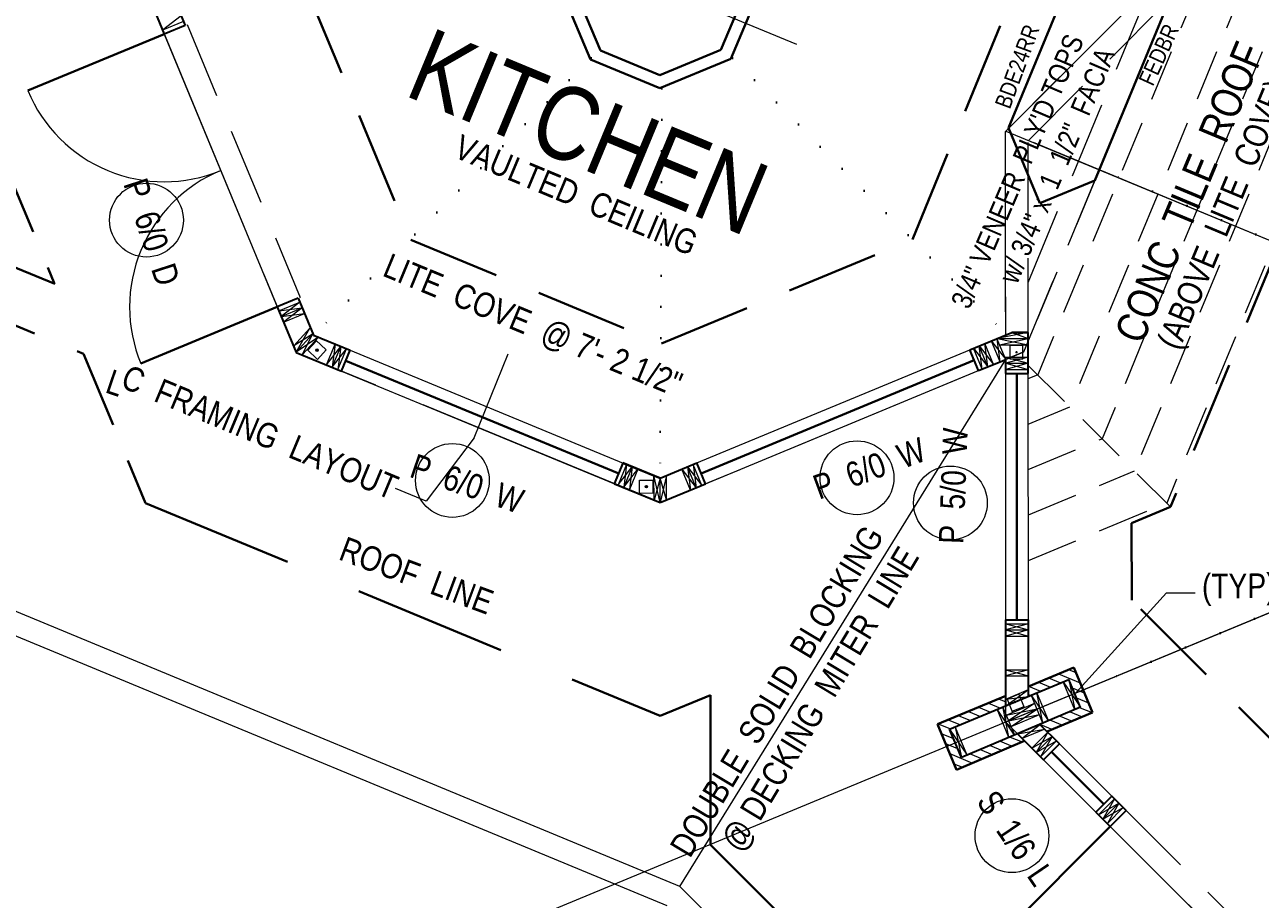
# Model space of a CAD drawing. Header units: inches. Extents: x 913 to 4010, y 85 to 6286.
# Drawn here: x 2435.7 to 2736.9, y 1679.6 to 1892.7 of the extents above; entities that cross this region are included whole.
import ezdxf

# ---------------------------------------------------------------- set-up
doc = ezdxf.new("R2010")
doc.units = ezdxf.units.IN
doc.header["$MEASUREMENT"] = 0
for name, pattern in [('ACAD_ISO07W100', [3, 0, -3]), ('CENTER', [2, 1.25, -0.25, 0.25, -0.25]), ('HIDDEN', [0.375, 0.25, -0.125])]:
    doc.linetypes.add(name, pattern=pattern)
for name, color, linetype, lineweight in [('BALCONY', 7, 'Continuous', 9), ('DOORS', 7, 'Continuous', 30), ('FOUNDATION', 7, 'HIDDEN', 20), ('GRID', 1, 'CENTER', 20), ('LAYOUT', 6, 'Continuous', 9), ('LITE COVE', 7, 'HIDDEN', 30), ('MASONRY', 16, 'HIDDEN', 30), ('ROOF BEAMS', 3, 'HIDDEN', 30), ('ROOFLINE', 7, 'HIDDEN', 30), ('SKYLITES', 3, 'Continuous', 30), ('WALL FRAMING', 7, 'Continuous', 30), ('WINDOWS', 5, 'Continuous', 30)]:
    doc.layers.add(name, color=color, linetype=linetype, lineweight=lineweight)
for name, color, linetype in [('CABINETS', 30, 'HIDDEN'), ('CABTOPS', 30, 'Continuous'), ('LLMASONRY', 12, 'Continuous'), ('TEXT', 250, 'Continuous'), ('WALLS', 5, 'Continuous')]:
    doc.layers.add(name, color=color, linetype=linetype)
doc.styles.add('ARCHENTLTD', font='technical.ttf', dxfattribs={"height": 0.1875})
doc.dimstyles.new('ARCHENTLTD', dxfattribs={"dimscale": 0.05, "dimtxt": 0.1875, "dimasz": 3, "dimexe": 9, "dimexo": 1, "dimgap": 2.5, "dimtad": 0, "dimdec": 1, "dimzin": 1, "dimdsep": 46, "dimlunit": 4, "dimtxsty": 'ARCHENTLTD', "dimblk": 'ARCHTICK', "dimcen": 6, "dimclrd": 256, "dimclre": 256, "dimclrt": 256, "dimaunit": 1, "dimadec": 0, "dimazin": 0, "dimtfac": 1, "dimtdec": 1, "dimtofl": 0, "dimtmove": 1, "dimatfit": 3, "dimldrblk": 'ARCHTICK', "dimfxl": 1, "dimfrac": 2, "dimtolj": 1, "dimtzin": 0, "dimlwd": 9, "dimlwe": 9, "dimarcsym": 0})
pattern_1 = [(337.555994, (-795.0333, -11577.2569), (-0.71583818, -1.73297453), [])]

# ---------------------------------------------------------------- blocks, each defined once
blk = doc.blocks.new('_ArchTick')
at = {"color": 0, "linetype": 'ByBlock', "const_width": 0.15}
blk.add_lwpolyline([(-0.5, -0.5), (0.5, 0.5)], dxfattribs=at)

msp = doc.modelspace()

# ---------------------------------------------------------------- hatches: boundary and pattern name
at = {"layer": 'MASONRY', "lineweight": 9, "ltscale": 75}
h = msp.add_hatch(dxfattribs=at)
h.set_pattern_fill('ANSI31', color=256, scale=15, angle=67.5, style=0)
h.set_pattern_definition(pattern_1)
h.paths.add_polyline_path([(2693.08, 1726.31), (2691.66, 1729.72), (2693.73, 1730.58), (2696.02, 1725.11), (2684.97, 1720.44), (2683.25, 1722.16)])
h.paths.add_polyline_path([(2691.43, 1736.1), (2693.73, 1730.58), (2691.66, 1729.72), (2690.22, 1733.16), (2680.37, 1729.05), (2680.37, 1731.48)])
h = msp.add_hatch(dxfattribs=at)
h.set_pattern_fill('ANSI31', color=256, scale=15, angle=67.5, style=0)
h.set_pattern_definition(pattern_1)
h.paths.add_polyline_path([(2677.73, 1719.9), (2679.45, 1718.18), (2662.83, 1711.16), (2658.2, 1722.23), (2674.87, 1729.19), (2674.87, 1726.75), (2661.15, 1721.02), (2664.03, 1714.11)])
at = {"layer": 'WALL FRAMING', "lineweight": 9, "ltscale": 150}
for points in [[(2507.24, 1813.43, 1), (2506.61, 1813.43, 1)], [(2677.18, 1813.02, -1), (2677.75, 1812.77, -1)], [(2587.55, 1780.16, 1), (2586.92, 1780.16, 1)], [(2677.44, 1727.69, 1), (2676.81, 1727.69, 1)]]:
    msp.add_hatch(color=256, dxfattribs=at).paths.add_polyline_path(points)

# ---------------------------------------------------------------- linework, layer by layer
at = {"layer": 'BALCONY', "lineweight": 20, "ltscale": 50}
for p, q in [((2595.43, 1682.67), (2251.87, 1824.88)), ((2741.8, 1536.46), (2595.43, 1682.67))]:
    msp.add_line(p, q, dxfattribs=at)
at = {"layer": 'BALCONY', "color": 3, "linetype": 'ByBlock', "lineweight": 20, "ltscale": 50}
msp.add_line((2592.32, 1678.01), (2247.66, 1820.67), dxfattribs=at)
at = {"layer": 'CABTOPS', "color": 7, "linetype": 'Continuous', "lineweight": 30, "ltscale": 2.5}
for p, q in [((2686.86, 1895.07), (2675.54, 1867.58)), ((2714.04, 1896.99), (2696.57, 1854.79))]:
    msp.add_line(p, q, dxfattribs=at)
at = {"layer": 'CABTOPS', "color": 7, "linetype": 'Continuous', "lineweight": 30, "ltscale": 1.5}
for p in [(2675.54, 1867.58), (2696.57, 1854.79)]:
    msp.add_line(p, (2683.19, 1849.21), dxfattribs=at)
at = {"layer": 'DOORS', "ltscale": 75}
for p, q in [((2469.69, 1890.46), (2436.43, 1876.67)), ((2464.01, 1810.16), (2497.27, 1823.95)), ((2700.33, 1697.32), (2674.87, 1671.83))]:
    msp.add_line(p, q, dxfattribs=at)
at = {"layer": 'DOORS', "lineweight": 20, "ltscale": 75}
for p, q in [((2469.69, 1890.46), (2497.27, 1823.95)), ((2700.33, 1697.32), (2751.27, 1646.44))]:
    msp.add_line(p, q, dxfattribs=at)
at = {"layer": 'DOORS', "color": 7, "linetype": 'Continuous', "lineweight": 20, "ltscale": 7.5}
for centre in [(2465.37, 1845.1), (2539.95, 1781.66), (2638.59, 1782.31), (2661.36, 1776.18), (2676.36, 1695.09)]:
    msp.add_circle(centre, 9, dxfattribs=at)
at = {"layer": 'DOORS', "lineweight": 9, "ltscale": 75}
for centre, start, end in [((2469.69, 1890.46), 202.5151, 292.5163), ((2497.26, 1823.95), 112.5138, 202.5233)]:
    msp.add_arc(centre, 36, start, end, dxfattribs=at)
at = {"layer": 'FOUNDATION', "color": 7, "linetype": 'Continuous', "lineweight": 9, "ltscale": 25}
msp.add_line((2595.43, 1682.67), (2674.84, 1811.16), dxfattribs=at)
at = {"layer": 'GRID', "ltscale": 50}
for p, q in [((2465.1, 1901.54), (2501.85, 1812.87)), ((2674.81, 1866.74), (2709.91, 1901.88)), ((2715.99, 1901.71), (2679.28, 1813)), ((2674.88, 1722.75), (2674.81, 1866.74)), ((2590.59, 1776.25), (2501.85, 1812.87)), ((2679.28, 1813), (2590.59, 1776.25)), ((2776.76, 1620.97), (2674.88, 1722.75))]:
    msp.add_line(p, q, dxfattribs=at)
at = {"layer": 'GRID', "color": 2, "lineweight": 9, "ltscale": 75}
for p, q in [((2674.89, 1866.75), (3022.59, 1722.86)), ((2674.96, 1722.81), (3022.54, 1866.92))]:
    msp.add_line(p, q, dxfattribs=at)
at = {"layer": 'LAYOUT', "color": 6, "linetype": 'CENTER', "lineweight": 5, "ltscale": 250}
msp.add_line((4009.81, 1314.09), (1739.95, 2253.88), dxfattribs=at)
at = {"layer": 'LAYOUT', "color": 6, "linetype": 'Continuous', "lineweight": 5, "ltscale": 250}
msp.add_line((2848.64, 1794.82), (1496.48, 1234.47), dxfattribs=at)
at = {"layer": 'LITE COVE', "ltscale": 90}
for p, q in [((2768.01, 1903.31), (2715.05, 1775.2)), ((2705.54, 1771.26), (2715.04, 1775.2)), ((2705.54, 1771.26), (2705.55, 1752.5)), ((2795.31, 1662.83), (2705.55, 1752.5))]:
    msp.add_line(p, q, dxfattribs=at)
at = {"layer": 'LITE COVE', "color": 7, "linetype": 'ACAD_ISO07W100', "lineweight": 30, "ltscale": 2.5}
for p, q in [((2573.79, 1884.58), (2506.14, 1817.05)), ((2608.23, 1884.59), (2675.06, 1817.21)), ((2591.01, 1877.15), (2590.59, 1782.2))]:
    msp.add_line(p, q, dxfattribs=at)
at = {"layer": 'LITE COVE', "color": 7, "linetype": 'ACAD_ISO07W100', "lineweight": 30, "ltscale": 3}
for p, q in [((2811.44, 1810.1), (2697.69, 1857.5)), ((2811.17, 1779.3), (2693.72, 1730.62))]:
    msp.add_line(p, q, dxfattribs=at)
at = {"layer": 'MASONRY', "linetype": 'Continuous', "ltscale": 1.5}
msp.add_line((2680.37, 1731.48), (2691.43, 1736.1), dxfattribs=at)
at = {"layer": 'MASONRY', "linetype": 'Continuous', "lineweight": 30, "ltscale": 1.5}
for p, q in [((2696.02, 1725.11), (2691.43, 1736.1)), ((2658.2, 1722.23), (2674.87, 1729.19)), ((2696.02, 1725.1), (2684.97, 1720.44)), ((2662.83, 1711.16), (2658.2, 1722.23)), ((2679.45, 1718.18), (2662.83, 1711.16))]:
    msp.add_line(p, q, dxfattribs=at)
at = {"layer": 'ROOF BEAMS', "lineweight": 20, "ltscale": 75}
for p, q in [((2674.81, 1866.74), (2776.59, 1968.63)), ((2680.31, 1864.47), (2778.86, 1963.12)), ((2680.33, 1829.93), (2713.01, 1908.89)), ((2679.28, 1813), (2714.92, 1899.11)), ((2475.27, 1892.77), (2502.85, 1826.26)), ((2674.84, 1817.11), (2674.81, 1866.74)), ((2680.34, 1817.11), (2680.31, 1864.47)), ((2674.84, 1811.16), (2679.28, 1813)), ((2704.22, 1701.21), (2755.15, 1650.33))]:
    msp.add_line(p, q, dxfattribs=at)
at = {"layer": 'ROOF BEAMS', "ltscale": 75}
for p, q in [((2576.02, 1886.47), (2569.65, 1901.54)), ((2611.73, 1901.55), (2605.43, 1886.64)), ((2590.54, 1880.46), (2576.02, 1886.47)), ((2605.43, 1886.64), (2590.54, 1880.46))]:
    msp.add_line(p, q, dxfattribs=at)
at = {"layer": 'ROOFLINE', "ltscale": 90}
for p, q in [((2504.29, 1901.75), (2529.8, 1840.29)), ((2652.15, 1840.41), (2677.27, 1901.76)), ((2529.8, 1840.29), (2590.96, 1815.01)), ((2590.96, 1815.01), (2652.15, 1840.41))]:
    msp.add_line(p, q, dxfattribs=at)
at = {"layer": 'ROOFLINE', "color": 7, "linetype": 'HIDDEN', "lineweight": 5, "ltscale": 50}
for p, q in [((2722.34, 1903.42), (2682.65, 1807.41)), ((2733.43, 1903.43), (2690.51, 1799.6)), ((2744.52, 1903.43), (2698.37, 1791.78)), ((2755.61, 1903.43), (2706.23, 1783.96)), ((2766.65, 1903.31), (2714.09, 1776.15)), ((2680.34, 1809.71), (2715.04, 1775.2)), ((2680.34, 1806.49), (2682.62, 1807.44)), ((2680.35, 1795.4), (2690.49, 1799.61)), ((2680.35, 1784.35), (2698.33, 1791.82)), ((2680.36, 1773.26), (2706.21, 1783.99)), ((2680.36, 1762.16), (2714.08, 1776.16))]:
    msp.add_line(p, q, dxfattribs=at)
at = {"layer": 'ROOFLINE', "linetype": 'HIDDEN', "lineweight": 30, "ltscale": 90}
msp.add_line((2323.73, 1864.74), (2450.04, 1812.53), dxfattribs=at)
at = {"layer": 'ROOFLINE', "linetype": 'HIDDEN', "ltscale": 75}
for p, q in [((2430.54, 1859.56), (2442.98, 1829.56)), ((2450.04, 1812.53), (2465.15, 1776.09))]:
    msp.add_line(p, q, dxfattribs=at)
at = {"layer": 'ROOFLINE', "linetype": 'HIDDEN', "ltscale": 90}
msp.add_line((2398.11, 1848.11), (2443, 1829.55), dxfattribs=at)
at = {"layer": 'ROOFLINE', "linetype": 'HIDDEN', "ltscale": 150}
for p, q in [((2465.12, 1776.1), (2590.63, 1724.31)), ((2590.63, 1724.31), (2602.86, 1729.37)), ((2602.86, 1729.37), (2602.88, 1692.97)), ((2602.83, 1692.95), (2746.97, 1548.96))]:
    msp.add_line(p, q, dxfattribs=at)
at = {"layer": 'SKYLITES', "linetype": 'HIDDEN', "ltscale": 75}
for p, q in [((2573.65, 1884.25), (2566.26, 1901.71)), ((2615.12, 1901.72), (2607.81, 1884.43)), ((2590.54, 1877.26), (2573.65, 1884.25)), ((2607.81, 1884.43), (2590.54, 1877.26))]:
    msp.add_line(p, q, dxfattribs=at)
at = {"layer": 'WALL FRAMING', "lineweight": 9, "ltscale": 150}
for p, q in [((2473.81, 1894.88), (2469.31, 1891.38)), ((2497.64, 1823.02), (2503.3, 1823.74)), ((2502.72, 1825.13), (2498.22, 1821.64)), ((2503.3, 1823.74), (2498.79, 1820.25)), ((2498.22, 1821.64), (2503.87, 1822.36)), ((2505.84, 1817.28), (2501.27, 1814.46)), ((2501.88, 1812.94), (2505.22, 1818.8)), ((2507.36, 1816.65), (2501.88, 1812.94)), ((2503.41, 1812.34), (2505.84, 1817.28)), ((2680.33, 1817.75), (2672.74, 1816.24)), ((2676.36, 1817.74), (2680.34, 1816.25)), ((2509.25, 1809.82), (2512.73, 1814.33)), ((2511.35, 1814.9), (2510.63, 1809.25)), ((2510.63, 1809.25), (2514.12, 1813.76)), ((2512.73, 1814.33), (2512.02, 1808.67)), ((2667.01, 1813.87), (2670.52, 1809.38)), ((2669.14, 1808.8), (2668.4, 1814.44)), ((2668.4, 1814.44), (2671.9, 1809.96)), ((2670.52, 1809.38), (2669.78, 1815.02)), ((2671.36, 1815.59), (2674.84, 1811.16)), ((2672.74, 1816.24), (2680.34, 1814.75)), ((2673.46, 1810.59), (2672.75, 1816.16)), ((2673.34, 1814.74), (2680.34, 1816.25)), ((2675.91, 1811.25), (2675.9, 1814.77)), ((2679.02, 1814.53), (2675.9, 1814.52)), ((2679.03, 1811.22), (2679.02, 1814.73)), ((2674.81, 1811.73), (2680.34, 1810.23)), ((2674.81, 1811.73), (2674.84, 1811.16)), ((2680.34, 1811.73), (2674.84, 1810.23)), ((2679.03, 1811.22), (2675.91, 1811.25)), ((2680.34, 1810.23), (2674.84, 1808.73)), ((2674.84, 1810.23), (2680.34, 1808.73)), ((2580.36, 1780.63), (2583.8, 1785)), ((2582.41, 1785.58), (2581.75, 1780.05)), ((2581.75, 1780.05), (2585.18, 1784.43)), ((2583.8, 1785), (2583.13, 1779.48)), ((2595.88, 1784.39), (2599.37, 1779.89)), ((2597.26, 1784.97), (2600.75, 1780.46)), ((2597.26, 1784.97), (2597.98, 1779.31)), ((2598.65, 1785.54), (2599.37, 1779.89)), ((2590.59, 1776.25), (2589.08, 1782.83)), ((2590.59, 1782.2), (2589.1, 1776.87)), ((2592.11, 1782.83), (2590.59, 1776.25)), ((2592.17, 1776.92), (2590.59, 1782.2)), ((2680.37, 1746.73), (2674.82, 1745.23)), ((2680.37, 1745.23), (2674.82, 1743.73)), ((2674.82, 1745.23), (2680.37, 1743.73)), ((2674.87, 1746.73), (2680.37, 1745.23)), ((2680.37, 1735.52), (2674.82, 1734.02)), ((2674.82, 1735.52), (2680.37, 1734.02)), ((2688.84, 1732.58), (2693.06, 1726.37)), ((2690.22, 1733.16), (2691.7, 1725.73)), ((2674.88, 1726.76), (2680.38, 1730.68)), ((2674.88, 1728.38), (2680.38, 1729.05)), ((2678.05, 1729.6), (2675.16, 1728.4)), ((2678.05, 1729.6), (2679.37, 1726.29)), ((2685.3, 1723.13), (2681.06, 1729.4)), ((2683.9, 1722.6), (2682.44, 1729.98)), ((2675.63, 1719.06), (2674.13, 1726.54)), ((2675.16, 1728.4), (2676.48, 1725.1)), ((2681.91, 1727.36), (2675.56, 1723.09)), ((2679.27, 1726.52), (2676.37, 1725.36)), ((2677.02, 1719.6), (2672.76, 1725.92)), ((2674.99, 1724.48), (2682.49, 1725.97)), ((2675.56, 1723.09), (2683.06, 1724.59)), ((2676.14, 1721.71), (2682.44, 1725.96)), ((2661.15, 1721.02), (2665.41, 1714.69)), ((2662.53, 1721.6), (2664.03, 1714.11)), ((2677.73, 1719.9), (2684.35, 1721.06)), ((2683.3, 1722.18), (2678.88, 1718.75)), ((2685.12, 1720.3), (2682.29, 1715.34)), ((2681.23, 1716.4), (2686.18, 1719.24)), ((2682.29, 1715.34), (2687.24, 1718.18)), ((2686.18, 1719.24), (2683.35, 1714.28)), ((2697.5, 1700.15), (2702.45, 1702.98)), ((2701.39, 1704.04), (2698.56, 1699.09)), ((2698.56, 1699.09), (2703.51, 1701.92)), ((2702.45, 1702.98), (2699.62, 1698.03))]:
    msp.add_line(p, q, dxfattribs=at)
at = {"layer": 'WALL FRAMING', "lineweight": 20, "ltscale": 50}
for p, q in [((2474.39, 1893.49), (2469.31, 1891.38)), ((2669.14, 1808.8), (2667.01, 1813.87)), ((2670.52, 1809.38), (2668.39, 1814.45)), ((2671.9, 1809.96), (2669.78, 1815.03)), ((2673.46, 1810.59), (2671.36, 1815.61)), ((2674.84, 1811.16), (2672.71, 1816.23)), ((2672.74, 1816.24), (2680.34, 1816.25)), ((2673.34, 1814.74), (2680.34, 1814.75)), ((2674.81, 1811.73), (2680.34, 1811.73)), ((2674.84, 1810.23), (2680.34, 1810.23)), ((2674.84, 1808.73), (2680.34, 1808.73)), ((2582.41, 1785.59), (2580.36, 1780.63)), ((2583.8, 1785.01), (2581.75, 1780.05)), ((2585.19, 1784.44), (2583.13, 1779.48)), ((2674.82, 1746.73), (2680.37, 1746.73)), ((2674.82, 1745.23), (2680.37, 1745.23)), ((2674.82, 1743.73), (2680.37, 1743.73)), ((2674.82, 1735.52), (2680.37, 1735.52)), ((2674.82, 1734.02), (2680.37, 1734.02)), ((2685.12, 1720.3), (2681.23, 1716.4)), ((2686.18, 1719.24), (2682.29, 1715.34)), ((2687.24, 1718.18), (2683.35, 1714.28)), ((2701.39, 1704.04), (2697.5, 1700.15)), ((2702.45, 1702.98), (2698.56, 1699.09)), ((2703.51, 1701.92), (2699.62, 1698.03))]:
    msp.add_line(p, q, dxfattribs=at)
at = {"layer": 'WALL FRAMING', "lineweight": 20, "ltscale": 75}
for p, q in [((2497.64, 1823.02), (2502.72, 1825.13)), ((2498.22, 1821.64), (2503.3, 1823.74)), ((2498.79, 1820.25), (2503.87, 1822.36)), ((2509.25, 1809.82), (2511.35, 1814.9)), ((2510.63, 1809.25), (2512.73, 1814.33)), ((2512.02, 1808.67), (2514.12, 1813.76)), ((2597.98, 1779.31), (2595.88, 1784.39)), ((2599.37, 1779.89), (2597.26, 1784.97)), ((2600.75, 1780.46), (2598.65, 1785.54))]:
    msp.add_line(p, q, dxfattribs=at)
at = {"layer": 'WALL FRAMING', "lineweight": 20, "ltscale": 150}
for p, q in [((2501.27, 1814.46), (2505.21, 1818.81)), ((2501.88, 1812.94), (2505.84, 1817.28)), ((2503.41, 1812.34), (2507.36, 1816.65)), ((2589.1, 1776.87), (2589.08, 1782.83)), ((2590.59, 1776.25), (2590.59, 1782.2)), ((2592.17, 1776.92), (2592.11, 1782.83)), ((2674.99, 1724.48), (2681.91, 1727.36)), ((2675.56, 1723.09), (2682.49, 1725.97)), ((2676.14, 1721.71), (2683.06, 1724.59))]:
    msp.add_line(p, q, dxfattribs=at)
at = {"layer": 'WALL FRAMING', "color": 4, "ltscale": 50}
msp.add_line((2676.36, 1817.74), (2680.33, 1817.75), dxfattribs=at)
at = {"layer": 'WALL FRAMING', "color": 9, "linetype": 'Continuous', "lineweight": 5, "ltscale": 150}
for p, q in [((2507.09, 1811.14), (2504.51, 1813.54)), ((2504.67, 1813.39), (2506.79, 1815.69)), ((2509.19, 1813.46), (2506.63, 1815.83)), ((2507.09, 1811.14), (2509.19, 1813.46)), ((2585.57, 1778.59), (2585.59, 1781.72)), ((2585.59, 1781.72), (2589.08, 1781.74)), ((2588.88, 1778.61), (2588.86, 1781.74)), ((2585.57, 1778.59), (2589.09, 1778.61))]:
    msp.add_line(p, q, dxfattribs=at)
at = {"layer": 'WALL FRAMING', "color": 1, "lineweight": 9, "ltscale": 50}
msp.add_line((2545.22, 1792.02), (2553.56, 1812.5), dxfattribs=at)
at = {"layer": 'WALL FRAMING', "lineweight": 20, "ltscale": 1.5}
for p, q in [((2691.7, 1725.73), (2688.84, 1732.58)), ((2674.88, 1728.38), (2680.38, 1730.68)), ((2683.92, 1722.55), (2681.06, 1729.4)), ((2685.3, 1723.13), (2682.44, 1729.98)), ((2677.03, 1719.58), (2674.14, 1726.5)), ((2675.64, 1719.01), (2672.76, 1725.92)), ((2665.42, 1714.69), (2662.53, 1721.6)), ((2684.35, 1721.06), (2678.88, 1718.75))]:
    msp.add_line(p, q, dxfattribs=at)
at = {"layer": 'WALL FRAMING', "color": 9, "linetype": 'Continuous', "lineweight": 5, "ltscale": 150}
for centre in [(2506.93, 1813.43), (2587.24, 1780.16)]:
    msp.add_circle(centre, 0.312, dxfattribs=at)
at = {"layer": 'WALLS', "color": 4, "ltscale": 75}
for p, q in [((2469.31, 1905.75), (2474.77, 1892.57)), ((2465.1, 1901.54), (2469.69, 1890.46)), ((2502.34, 1826.05), (2506.06, 1817.08)), ((2497.26, 1823.95), (2501.85, 1812.87)), ((2506.06, 1817.08), (2515.04, 1813.38)), ((2666.09, 1813.49), (2676.36, 1817.74)), ((2512.95, 1808.29), (2515.04, 1813.38)), ((2501.85, 1812.87), (2512.95, 1808.29)), ((2668.21, 1808.42), (2674.84, 1811.16)), ((2579.5, 1780.83), (2581.6, 1785.91)), ((2581.6, 1785.91), (2590.59, 1782.2)), ((2590.59, 1782.2), (2599.57, 1785.92)), ((2601.68, 1780.84), (2599.57, 1785.92)), ((2579.39, 1780.89), (2590.59, 1776.25)), ((2579.5, 1780.83), (2590.59, 1776.25)), ((2590.59, 1776.25), (2601.68, 1780.84)), ((2677.73, 1719.9), (2684.06, 1713.58)), ((2696.79, 1700.86), (2700.33, 1697.32))]:
    msp.add_line(p, q, dxfattribs=at)
at = {"layer": 'WALLS', "color": 4, "ltscale": 50}
for p, q in [((2474.77, 1892.57), (2469.69, 1890.46)), ((2502.34, 1826.05), (2497.26, 1823.95)), ((2680.34, 1807.73), (2680.33, 1817.75)), ((2668.21, 1808.42), (2666.09, 1813.49)), ((2674.84, 1807.73), (2674.84, 1811.16)), ((2674.84, 1807.73), (2680.34, 1807.73)), ((2590.59, 1782.2), (2581.49, 1785.97)), ((2674.82, 1747.73), (2680.37, 1747.73)), ((2674.88, 1726.76), (2674.87, 1747.73)), ((2680.38, 1729.05), (2680.37, 1747.73)), ((2687.95, 1717.47), (2683.2, 1722.21)), ((2687.95, 1717.47), (2684.06, 1713.58)), ((2700.68, 1704.75), (2696.79, 1700.85)), ((2704.22, 1701.21), (2700.68, 1704.75)), ((2696.78, 1700.85), (2700.32, 1697.31)), ((2704.22, 1701.21), (2700.33, 1697.32))]:
    msp.add_line(p, q, dxfattribs=at)
at = {"layer": 'WALLS', "color": 4, "lineweight": 20, "ltscale": 75}
for p, q in [((2515.04, 1813.38), (2581.6, 1785.91)), ((2599.57, 1785.92), (2666.09, 1813.49)), ((2512.95, 1808.29), (2579.5, 1780.83)), ((2601.68, 1780.84), (2668.21, 1808.42)), ((2684.06, 1713.58), (2696.79, 1700.86))]:
    msp.add_line(p, q, dxfattribs=at)
at = {"layer": 'WALLS', "color": 4, "lineweight": 20, "ltscale": 50}
for p, q in [((2674.87, 1747.73), (2674.84, 1807.73)), ((2680.37, 1747.73), (2680.34, 1807.73)), ((2700.68, 1704.75), (2687.95, 1717.47))]:
    msp.add_line(p, q, dxfattribs=at)
at = {"layer": 'WALLS', "color": 7, "ltscale": 1.5}
for p, q in [((2661.15, 1721.02), (2690.22, 1733.16)), ((2693.08, 1726.31), (2690.22, 1733.16)), ((2693.06, 1726.37), (2664.03, 1714.11)), ((2664.03, 1714.11), (2661.15, 1721.02))]:
    msp.add_line(p, q, dxfattribs=at)
at = {"layer": 'WINDOWS', "ltscale": 75}
for p, q in [((2513.99, 1810.83), (2580.55, 1783.37)), ((2600.63, 1783.38), (2667.14, 1810.95)), ((2677.58, 1807.73), (2677.59, 1747.73)), ((2686, 1715.52), (2698.73, 1702.8))]:
    msp.add_line(p, q, dxfattribs=at)

# ---------------------------------------------------------------- texts
at = {"layer": 'CABINETS', "color": 7, "linetype": 'Continuous', "lineweight": 30, "ltscale": 1.5, "attachment_point": 5, "style": 'ARCHENTLTD'}
for s, insert, char_height, rotation in [('\\PBDE24RR\\P{\\H1.333x;  }', (2678.25, 1882.33), 4, 69.7917), ('\\PFEDBR\\P{\\H1.333x;  }', (2712.74, 1885.15), 4, 65.4239), ('\\P{\\H1.25x;CONC  TILE  ROOF\\P\\H1.066x;  }', (2721.06, 1851.29), 6, 67.3313), ('(ABOVE  LITE  COVE)\\P{\\H1.333x;  }', (2734.16, 1843.84), 6, 67.3314)]:
    msp.add_mtext(s, dxfattribs=dict(at, insert=insert, char_height=char_height, rotation=rotation))
at = {"layer": 'CABTOPS', "color": 7, "linetype": 'Continuous', "lineweight": 9, "ltscale": 1.5, "insert": (2689.42, 1890.91), "char_height": 5, "attachment_point": 3, "rotation": 66.8883, "style": 'ARCHENTLTD'}
msp.add_mtext('3/4" VENEER  PLY\'D TOPS\\Pw/ 3/4" x  1  1/2"  FACIA\\P{\\H1.999x; }', dxfattribs=at)
at = {"layer": 'DOORS', "color": 7, "linetype": 'Continuous', "lineweight": 30, "ltscale": 1.5, "char_height": 6, "attachment_point": 3, "style": 'ARCHENTLTD'}
for s, insert, rotation in [('P  6/0  D\\P{\\H1.999x;  }', (2473.68, 1830.43), 288.0797), ('L\\P{\\H1.999x;  }', (2460.56, 1807.65), 341.2008), ('P  6/0  W\\P{\\H1.999x;  }', (2653.82, 1792.32), 20.1825), ('P  5/0  W\\P{\\H1.999x;  }', (2659.6, 1794.59), 87.7958), ('P  6/0  W\\P{\\H1.999x;  }', (2557.89, 1779.19), 341.2008), ('DOUBLE  SOLID  BLOCKING\\P@ DECKING  MITER  LINE\\P{\\H1.999x;  }', (2640.22, 1771.3), 58.9202), ('S  1/6  L\\P{\\H1.999x;  }', (2686.91, 1685.6), 304.2372)]:
    msp.add_mtext(s, dxfattribs=dict(at, insert=insert, rotation=rotation))
at = {"layer": 'TEXT', "linetype": 'Continuous', "width": 271, "attachment_point": 1, "style": 'ARCHENTLTD'}
for s, insert, char_height, rotation in [(' \\PKITCHEN', (2546.24, 1920), 18, 337.5), ('(TYP) 2 x 8 PIER  FRAMING\\P              ', (2722.66, 1758.89), 6, 0.4625)]:
    msp.add_mtext(s, dxfattribs=dict(at, insert=insert, char_height=char_height, rotation=rotation))
at = {"layer": 'TEXT', "linetype": 'Continuous', "ltscale": 1.5, "char_height": 6, "attachment_point": 3, "rotation": 337.3447, "style": 'ARCHENTLTD'}
for s, insert in [('VAULTED  CEILING\\P{\\H1.999x;  }', (2600.38, 1841.86)), ('C  FRAMING  LAYOUT\\P{\\H1.999x;  }', (2527.3, 1782.39))]:
    msp.add_mtext(s, dxfattribs=dict(at, insert=insert))
at = {"layer": 'TEXT', "color": 7, "linetype": 'Continuous', "insert": (2596.59, 1807.5), "char_height": 6, "attachment_point": 3, "rotation": 337.5, "style": 'ARCHENTLTD'}
msp.add_mtext('LITE  COVE  @ 7\'- 2 1/2"\\P\\P  ', dxfattribs=at)
at = {"layer": 'TEXT', "color": 7, "linetype": 'Continuous', "lineweight": 30, "ltscale": 1.5, "insert": (2550.52, 1754.51), "char_height": 6, "attachment_point": 3, "rotation": 339.556, "style": 'ARCHENTLTD'}
msp.add_mtext('ROOF  LINE\\P{\\H1.999x;  }', dxfattribs=at)

# ---------------------------------------------------------------- leaders
at = {"layer": 'LLMASONRY', "color": 7, "lineweight": 9, "ltscale": 50}
msp.add_leader([(2545.22, 1792.02), (2533.56, 1776.6), (2526.1, 1779.69)], dimstyle='ARCHENTLTD', override={"dimgap": 1, "dimtad": 0}, dxfattribs=at)
at = {"layer": 'TEXT', "color": 7, "linetype": 'Continuous', "lineweight": 9, "ltscale": 25}
msp.add_leader([(2691.9, 1729.88), (2714.01, 1754.28), (2720.99, 1754.28)], dimstyle='ARCHENTLTD', override={"dimgap": 1, "dimtad": 0}, dxfattribs=at)

doc.saveas('drawing.dxf')
